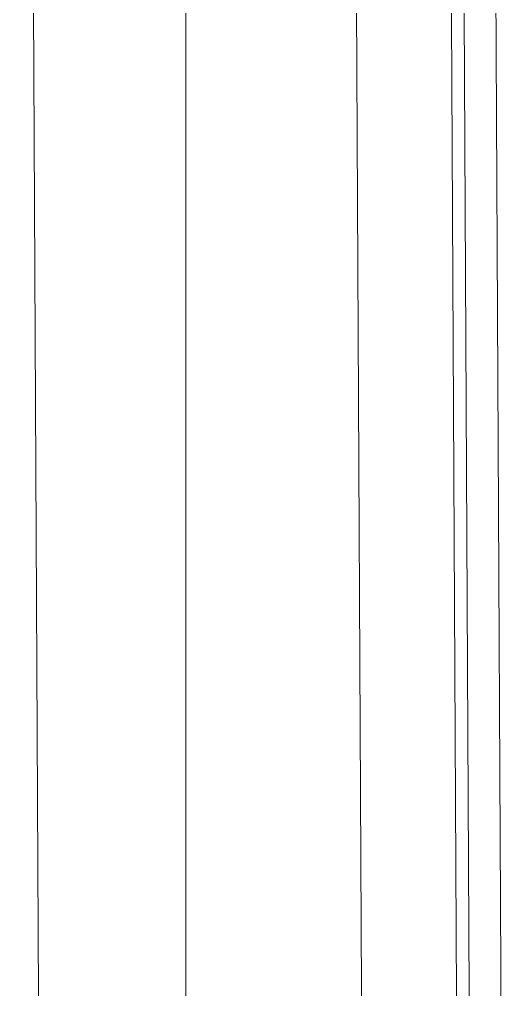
# Model space of a CAD drawing. Header units: millimetres. Extents: x 0 to 1189, y 0 to 841.
# Drawn here: x 331.04 to 338.73, y 656.27 to 671.6 of the extents above; entities that cross this region are included whole.
import ezdxf

# ---------------------------------------------------------------- set-up
doc = ezdxf.new("R2010")
doc.units = ezdxf.units.MM

msp = doc.modelspace()

# ---------------------------------------------------------------- linework, layer by layer
at = {"color": 7, "lineweight": 0}
for points in [[(333.67251, 237.628134), (333.67251, 730.151886)], [(338.785518, 628.652731), (338.306517, 722.871875)], [(338.306517, 722.871875), (338.785518, 628.653731)], [(337.808516, 722.374874), (338.213517, 642.755753)], [(337.609516, 722.175874), (338.013516, 642.754753)], [(336.117514, 720.685872), (336.513514, 642.747753)], [(331.043506, 715.619864), (331.345506, 656.156773)]]:
    msp.add_lwpolyline(points, dxfattribs=at)

doc.saveas('drawing.dxf')
